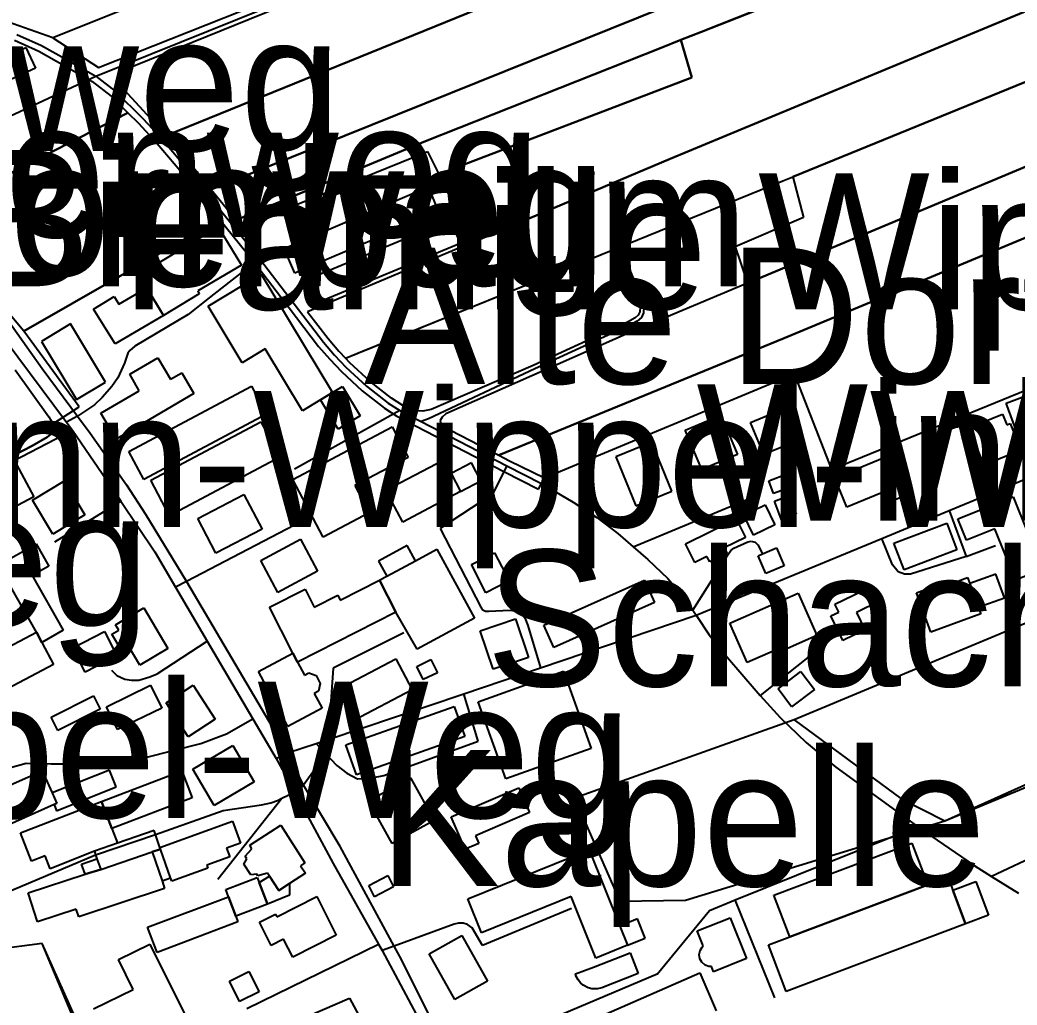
# Model space of a CAD drawing. Extents: x -3657 to 4700, y -7332 to 8131.
# Drawn here: x -1824.3 to -1506.3, y -3271.6 to -2957.5 of the extents above; entities that cross this region are included whole.
import ezdxf

# ---------------------------------------------------------------- set-up
doc = ezdxf.new("R2010")
doc.units = 0
for name, color, linetype in [('OSM_BUILDING_CHAPEL', 9, 'CONTINUOUS'), ('OSM_BUILDING_GARAGE', 9, 'CONTINUOUS'), ('OSM_BUILDING_GREENHOUSE', 9, 'CONTINUOUS'), ('OSM_BUILDING_HOUSE', 9, 'CONTINUOUS'), ('OSM_BUILDING_ROOF', 9, 'CONTINUOUS'), ('OSM_BUILDING_YES', 9, 'CONTINUOUS'), ('OSM_HIGHWAY_FOOTWAY', 8, 'CONTINUOUS'), ('OSM_HIGHWAY_RESIDENTIAL', 8, 'CONTINUOUS'), ('OSM_HIGHWAY_SECONDARY', 8, 'CONTINUOUS'), ('OSM_HIGHWAY_SERVICE', 8, 'CONTINUOUS'), ('OSM_HIGHWAY_TRACK', 8, 'CONTINUOUS'), ('OSM_HIGHWAY_UNCLASSIFIED', 8, 'CONTINUOUS'), ('OSM_LABELS', 8, 'CONTINUOUS'), ('OSM_LANDUSE_FARMLAND', 3, 'CONTINUOUS'), ('OSM_LANDUSE_GREENFIELD', 3, 'CONTINUOUS'), ('OSM_LANDUSE_MEADOW', 3, 'CONTINUOUS'), ('OSM_LANDUSE_RESIDENTIAL', 3, 'CONTINUOUS')]:
    doc.layers.add(name, color=color, linetype=linetype)

msp = doc.modelspace()

# ---------------------------------------------------------------- linework, layer by layer
at = {"layer": 'OSM_BUILDING_CHAPEL'}
for p, q in [((-1713.092202, -3233.521335), (-1707.009464, -3230.374519)), ((-1707.009464, -3230.374519), (-1705.166439, -3233.954995)), ((-1711.249177, -3237.101812), (-1713.092202, -3233.521335)), ((-1705.166439, -3233.954995), (-1711.249177, -3237.101812))]:
    msp.add_line(p, q, dxfattribs=at)
at = {"layer": 'OSM_BUILDING_GARAGE'}
for p, q in [((-1509.836221, -3079.760991), (-1503.852081, -3077.537092)), ((-1506.82519, -3087.855981), (-1509.836221, -3079.760991)), ((-1500.84105, -3085.632083), (-1506.82519, -3087.855981)), ((-1585.506392, -3104.512981), (-1579.393317, -3102.189007)), ((-1579.393317, -3102.189007), (-1577.846086, -3106.247622)), ((-1583.966747, -3108.571596), (-1585.506392, -3104.512981)), ((-1577.846086, -3106.247622), (-1583.966747, -3108.571596)), ((-1583.731628, -3110.984526), (-1578.976171, -3109.172049)), ((-1578.976171, -3109.172049), (-1576.723586, -3115.098738)), ((-1593.485246, -3115.410084), (-1586.689568, -3112.129834)), ((-1586.689568, -3112.129834), (-1583.617862, -3118.501303)), ((-1581.479043, -3116.911216), (-1583.731628, -3110.984526)), ((-1590.405954, -3121.781553), (-1593.485246, -3115.410084)), ((-1576.723586, -3115.098738), (-1581.479043, -3116.911216)), ((-1583.617862, -3118.501303), (-1590.405954, -3121.781553)), ((-1513.074786, -3134.235385), (-1521.432863, -3137.20429)), ((-1510.382303, -3141.829999), (-1513.074786, -3134.235385)), ((-1521.432863, -3137.20429), (-1518.679703, -3144.776664)), ((-1518.679703, -3144.776664), (-1510.382303, -3141.829999)), ((-1582.525699, -3170.774038), (-1575.252201, -3165.314367)), ((-1575.252201, -3165.314367), (-1570.944227, -3171.063145)), ((-1578.217725, -3176.522816), (-1582.525699, -3170.774038)), ((-1570.944227, -3171.063145), (-1578.217725, -3176.522816))]:
    msp.add_line(p, q, dxfattribs=at)
at = {"layer": 'OSM_BUILDING_GREENHOUSE'}
for p, q in [((-1740.047377, -3030.390443), (-1694.176555, -3010.786778)), ((-1694.176555, -3010.786778), (-1690.793885, -3018.714976)), ((-1690.793885, -3018.714976), (-1736.664707, -3038.318642)), ((-1733.069673, -3040.353509), (-1687.085083, -3021.272459)), ((-1687.085083, -3021.272459), (-1683.937532, -3028.855953)), ((-1736.664707, -3038.318642), (-1740.047377, -3030.390443)), ((-1683.937532, -3028.855953), (-1729.922121, -3047.948122)), ((-1729.922121, -3047.948122), (-1733.069673, -3040.353509)), ((-1657.194721, -3150.492084), (-1625.097281, -3136.159057)), ((-1625.097281, -3136.159057), (-1621.919391, -3143.308891)), ((-1621.919391, -3143.308891), (-1654.016832, -3157.630798)), ((-1654.016832, -3157.630798), (-1657.194721, -3150.492084))]:
    msp.add_line(p, q, dxfattribs=at)
at = {"layer": 'OSM_BUILDING_HOUSE'}
for p, q in [((-1612.044423, -3124.550307), (-1595.904689, -3116.58875)), ((-1595.904689, -3116.58875), (-1592.977087, -3122.526559)), ((-1545.604541, -3124.416873), (-1528.759452, -3117.978687)), ((-1528.759452, -3117.978687), (-1525.520887, -3126.473979)), ((-1592.977087, -3122.526559), (-1599.704504, -3125.840168)), ((-1609.116821, -3130.488116), (-1612.044423, -3124.550307)), ((-1599.704504, -3125.840168), (-1598.824707, -3127.619287)), ((-1587.470768, -3127.763841), (-1582.995936, -3125.873527)), ((-1582.995936, -3125.873527), (-1580.591661, -3131.588946)), ((-1542.365976, -3132.901046), (-1545.604541, -3124.416873)), ((-1605.210823, -3128.564444), (-1609.116821, -3130.488116)), ((-1604.33861, -3130.332443), (-1605.210823, -3128.564444)), ((-1598.824707, -3127.619287), (-1604.33861, -3130.332443)), ((-1588.873893, -3128.353174), (-1587.470768, -3127.763841)), ((-1586.469619, -3134.057473), (-1588.873893, -3128.353174)), ((-1525.520887, -3126.473979), (-1542.365976, -3132.901046)), ((-1580.591661, -3131.588946), (-1586.469619, -3134.057473)), ((-1531.414014, -3138.783258), (-1522.115464, -3135.347335)), ((-1522.115464, -3135.347335), (-1521.432863, -3137.20429)), ((-1538.422056, -3140.162075), (-1531.808406, -3137.726906)), ((-1531.808406, -3137.726906), (-1531.414014, -3138.783258)), ((-1521.432863, -3137.20429), (-1518.679703, -3144.776664)), ((-1597.922156, -3149.880511), (-1576.086491, -3140.295509)), ((-1576.086491, -3140.295509), (-1570.147858, -3153.827931)), ((-1533.78795, -3152.738221), (-1538.422056, -3140.162075)), ((-1518.679703, -3144.776664), (-1517.906088, -3146.878248)), ((-1517.906088, -3146.878248), (-1533.78795, -3152.738221)), ((-1592.408252, -3162.445538), (-1597.922156, -3149.880511)), ((-1570.147858, -3153.827931), (-1580.485479, -3158.375804)), ((-1580.917793, -3157.397288), (-1592.408252, -3162.445538)), ((-1580.485479, -3158.375804), (-1580.917793, -3157.397288)), ((-1608.335621, -3248.021154), (-1597.808389, -3243.829105)), ((-1597.808389, -3243.829105), (-1592.643371, -3256.805553)), ((-1606.462259, -3252.746938), (-1608.335621, -3248.021154)), ((-1607.440655, -3254.270309), (-1606.773222, -3253.14724)), ((-1606.773222, -3253.14724), (-1606.462259, -3252.746938)), ((-1607.690942, -3255.56017), (-1607.440655, -3254.270309)), ((-1607.478577, -3256.850031), (-1607.690942, -3255.56017)), ((-1606.841482, -3257.995339), (-1607.478577, -3256.850031)), ((-1605.809995, -3258.884898), (-1606.841482, -3257.995339)), ((-1604.581313, -3259.329678), (-1605.809995, -3258.884898)), ((-1603.815282, -3259.351917), (-1604.581313, -3259.329678)), ((-1603.170603, -3260.997602), (-1603.815282, -3259.351917)), ((-1592.643371, -3256.805553), (-1603.170603, -3260.997602))]:
    msp.add_line(p, q, dxfattribs=at)
at = {"layer": 'OSM_BUILDING_ROOF'}
for p, q in [((-1779.532083, -3221.901465), (-1782.133553, -3222.791025)), ((-1782.133553, -3222.791025), (-1778.986002, -3231.997965)), ((-1776.301103, -3231.075047), (-1779.532083, -3221.901465)), ((-1804.666988, -3226.682847), (-1799.767426, -3224.970445)), ((-1803.567241, -3229.851903), (-1804.666988, -3226.682847)), ((-1799.767426, -3224.970445), (-1798.561497, -3228.461966)), ((-1798.561497, -3228.461966), (-1803.567241, -3229.851903)), ((-1778.986002, -3231.997965), (-1776.301103, -3231.075047))]:
    msp.add_line(p, q, dxfattribs=at)
at = {"layer": 'OSM_BUILDING_YES'}
for p, q in [((-1829.877738, -2969.75585), (-1822.407043, -2966.297688)), ((-1822.407043, -2966.297688), (-1819.342921, -2972.924905)), ((-1819.342921, -2972.924905), (-1829.953582, -2977.839721)), ((-1786.41119, -3038.807899), (-1761.101842, -3023.507477)), ((-1761.101842, -3023.507477), (-1753.699408, -3035.761158)), ((-1753.699408, -3035.761158), (-1767.632063, -3043.878388)), ((-1783.885564, -3042.999948), (-1786.41119, -3038.807899)), ((-1764.340407, -3048.837682), (-1747.381551, -3038.596629)), ((-1747.381551, -3038.596629), (-1724.628167, -3076.347306)), ((-1792.842813, -3048.192751), (-1783.885564, -3042.999948)), ((-1783.673199, -3043.344652), (-1783.885564, -3042.999948)), ((-1783.885564, -3042.999948), (-1778.561272, -3051.773228)), ((-1800.829251, -3049.771719), (-1794.314198, -3045.701985)), ((-1794.314198, -3045.701985), (-1792.842813, -3048.192751)), ((-1778.561272, -3051.773228), (-1783.673199, -3043.344652)), ((-1767.139073, -3044.834664), (-1778.561272, -3051.773228)), ((-1767.632063, -3043.878388), (-1767.139073, -3044.834664)), ((-1753.494627, -3066.84014), (-1764.340407, -3048.837682)), ((-1793.957729, -3060.757778), (-1800.829251, -3049.771719)), ((-1778.561272, -3051.773228), (-1793.957729, -3060.757778)), ((-1808.178594, -3054.475264), (-1817.446805, -3060.04613)), ((-1797.067358, -3072.98922), (-1808.178594, -3054.475264)), ((-1817.446805, -3060.04613), (-1806.33557, -3078.560085)), ((-1789.316038, -3070.531812), (-1780.313283, -3065.261172)), ((-1780.313283, -3065.261172), (-1776.301103, -3072.121899)), ((-1746.152869, -3062.403463), (-1753.494627, -3066.84014)), ((-1734.252849, -3082.151682), (-1746.152869, -3062.403463)), ((-1786.267085, -3075.746854), (-1789.316038, -3070.531812)), ((-1776.301103, -3072.121899), (-1772.713652, -3070.020315)), ((-1772.713652, -3070.020315), (-1768.853161, -3076.625294)), ((-1806.33557, -3078.560085), (-1797.067358, -3072.98922)), ((-1789.611832, -3095.139249), (-1750.491181, -3074.30132)), ((-1750.491181, -3074.30132), (-1745.728139, -3083.241392)), ((-1724.628167, -3076.347306), (-1721.457862, -3074.434754)), ((-1721.457862, -3074.434754), (-1715.815023, -3083.797367)), ((-1798.493237, -3082.907807), (-1786.267085, -3075.746854)), ((-1768.853161, -3076.625294), (-1793.669519, -3091.158471)), ((-1728.518996, -3078.693519), (-1724.628167, -3076.347306)), ((-1724.628167, -3076.347306), (-1728.518996, -3078.693519)), ((-1728.518996, -3078.693519), (-1734.252849, -3082.151682)), ((-1722.876157, -3088.067252), (-1728.518996, -3078.693519)), ((-1793.669519, -3091.158471), (-1798.493237, -3082.907807)), ((-1745.728139, -3083.241392), (-1784.848791, -3104.079321)), ((-1715.815023, -3083.797367), (-1718.985328, -3085.721039)), ((-1612.127852, -3088.289642), (-1600.834589, -3083.519379)), ((-1600.834589, -3083.519379), (-1595.525466, -3096.140003)), ((-1591.285752, -3085.865592), (-1581.350108, -3081.795858)), ((-1581.350108, -3081.795858), (-1577.178654, -3092.003552)), ((-1521.660397, -3087.555755), (-1510.928384, -3083.208033)), ((-1510.928384, -3083.208033), (-1509.540427, -3086.643957)), ((-1782.618959, -3104.32395), (-1747.495318, -3085.654322)), ((-1747.495318, -3085.654322), (-1741.488425, -3096.973965)), ((-1737.286633, -3104.012604), (-1705.591169, -3087.300007)), ((-1718.985328, -3085.721039), (-1722.876157, -3088.067252)), ((-1705.591169, -3087.300007), (-1700.471658, -3097.018443)), ((-1587.114298, -3096.073286), (-1591.285752, -3085.865592)), ((-1516.844264, -3099.464732), (-1521.660397, -3087.555755)), ((-1509.540427, -3086.643957), (-1508.52411, -3086.232535)), ((-1508.52411, -3086.232535), (-1505.095933, -3094.705589)), ((-1606.818729, -3100.899146), (-1612.127852, -3088.289642)), ((-1622.776436, -3092.170345), (-1634.236557, -3096.818292)), ((-1616.44341, -3107.770993), (-1622.776436, -3092.170345)), ((-1577.178654, -3092.003552), (-1587.114298, -3096.073286)), ((-1784.848791, -3104.079321), (-1789.611832, -3095.139249)), ((-1741.488425, -3096.973965), (-1776.612065, -3115.632474)), ((-1700.471658, -3097.018443), (-1717.536696, -3106.014113)), ((-1634.236557, -3096.818292), (-1627.903531, -3112.418941)), ((-1595.525466, -3096.140003), (-1606.818729, -3100.899146)), ((-1564.459512, -3103.501108), (-1545.12672, -3095.572909)), ((-1545.12672, -3095.572909), (-1539.878273, -3108.371445)), ((-1505.095933, -3094.705589), (-1516.844264, -3099.464732)), ((-1825.448412, -3099.28682), (-1819.934509, -3109.561231)), ((-1707.593467, -3107.459647), (-1689.178395, -3097.763449)), ((-1689.178395, -3097.763449), (-1686.842381, -3102.200127)), ((-1680.350082, -3098.775323), (-1686.842381, -3102.200127)), ((-1677.331466, -3104.501862), (-1680.350082, -3098.775323)), ((-1686.842381, -3102.200127), (-1683.83135, -3107.926666)), ((-1686.842381, -3102.200127), (-1683.83135, -3107.926666)), ((-1560.629359, -3112.841481), (-1564.459512, -3103.501108)), ((-1820.306147, -3110.695419), (-1810.082293, -3104.524101)), ((-1810.082293, -3104.524101), (-1803.58241, -3115.310009)), ((-1776.612065, -3115.632474), (-1782.618959, -3104.32395)), ((-1727.601276, -3122.404245), (-1737.286633, -3104.012604)), ((-1717.536696, -3106.014113), (-1712.97085, -3114.698437)), ((-1683.83135, -3107.926666), (-1677.331466, -3104.501862)), ((-1819.934509, -3109.561231), (-1838.842571, -3119.713328)), ((-1767.578972, -3116.466436), (-1752.895455, -3108.805106)), ((-1752.895455, -3108.805106), (-1747.131264, -3119.857881)), ((-1702.238837, -3117.633983), (-1707.593467, -3107.459647)), ((-1683.83135, -3107.926666), (-1702.238837, -3117.633983)), ((-1627.903531, -3112.418941), (-1616.44341, -3107.770993)), ((-1548.008815, -3107.659798), (-1560.629359, -3112.841481)), ((-1546.582937, -3111.12908), (-1548.008815, -3107.659798)), ((-1539.878273, -3108.371445), (-1546.582937, -3111.12908)), ((-1525.20234, -3116.655467), (-1507.553298, -3109.59459)), ((-1507.553298, -3109.59459), (-1498.300256, -3132.723134)), ((-1813.806264, -3121.470208), (-1820.306147, -3110.695419)), ((-1803.58241, -3115.310009), (-1813.806264, -3121.470208)), ((-1712.97085, -3114.698437), (-1727.601276, -3122.404245)), ((-1761.814781, -3127.519212), (-1767.578972, -3116.466436)), ((-1522.487103, -3123.427238), (-1525.20234, -3116.655467)), ((-1747.131264, -3119.857881), (-1761.814781, -3127.519212)), ((-1513.362996, -3119.780045), (-1522.487103, -3123.427238)), ((-1506.817606, -3136.136819), (-1513.362996, -3119.780045)), ((-1831.25811, -3131.388795), (-1819.183647, -3124.561427)), ((-1819.183647, -3124.561427), (-1815.141129, -3131.72238)), ((-1747.533241, -3129.843186), (-1734.889943, -3123.038056)), ((-1734.889943, -3123.038056), (-1729.383625, -3133.279109)), ((-1700.835712, -3125.095162), (-1709.990157, -3130.087814)), ((-1698.188735, -3129.954381), (-1700.835712, -3125.095162)), ((-1698.188735, -3129.954381), (-1691.370304, -3126.24047)), ((-1691.370304, -3126.24047), (-1679.402024, -3148.245946)), ((-1680.342497, -3131.210883), (-1672.940063, -3127.396897)), ((-1672.940063, -3127.396897), (-1668.313542, -3136.381447)), ((-1819.092634, -3152.715982), (-1831.25811, -3131.388795)), ((-1815.141129, -3131.72238), (-1820.381992, -3134.691284)), ((-1742.034506, -3140.084238), (-1747.533241, -3129.843186)), ((-1709.990157, -3130.087814), (-1707.34318, -3134.935913)), ((-1707.34318, -3134.935913), (-1698.188735, -3129.954381)), ((-1707.34318, -3134.935913), (-1698.188735, -3129.954381)), ((-1675.715976, -3140.195433), (-1680.342497, -3131.210883)), ((-1820.381992, -3134.691284), (-1810.537361, -3152.126649)), ((-1729.383625, -3133.279109), (-1742.034506, -3140.084238)), ((-1709.618518, -3136.159057), (-1707.912014, -3135.247259)), ((-1707.912014, -3135.247259), (-1707.34318, -3134.935913)), ((-1498.300256, -3132.723134), (-1506.817606, -3136.136819)), ((-1722.163217, -3142.530527), (-1709.618518, -3136.159057)), ((-1709.618518, -3136.159057), (-1704.438331, -3146.366752)), ((-1704.438331, -3146.366752), (-1709.618518, -3136.159057)), ((-1668.313542, -3136.381447), (-1675.715976, -3140.195433)), ((-1564.414005, -3143.864866), (-1552.498817, -3138.038252)), ((-1552.498817, -3138.038252), (-1550.147634, -3142.852992)), ((-1744.719405, -3144.743306), (-1733.403389, -3138.994528)), ((-1733.403389, -3138.994528), (-1730.453034, -3144.810023)), ((-1730.453034, -3144.810023), (-1722.944417, -3140.996037)), ((-1722.944417, -3140.996037), (-1722.163217, -3142.530527)), ((-1793.881884, -3150.369769), (-1784.765361, -3144.976815)), ((-1784.765361, -3144.976815), (-1777.11264, -3157.942144)), ((-1737.347309, -3159.454395), (-1744.719405, -3144.743306)), ((-1563.208076, -3146.333393), (-1564.414005, -3143.864866)), ((-1550.147634, -3142.852992), (-1557.565237, -3146.489066)), ((-1704.438331, -3146.366752), (-1735.815248, -3162.289865)), ((-1697.695745, -3158.209011), (-1704.438331, -3146.366752)), ((-1679.402024, -3148.245946), (-1697.695745, -3158.209011)), ((-1565.68061, -3147.545418), (-1563.208076, -3146.333393)), ((-1561.865626, -3155.362421), (-1565.68061, -3147.545418)), ((-1557.565237, -3146.489066), (-1554.895506, -3151.948737)), ((-1792.827644, -3152.137768), (-1793.881884, -3150.369769)), ((-1677.505909, -3152.271202), (-1666.296075, -3148.479455)), ((-1666.296075, -3148.479455), (-1662.147375, -3160.766495)), ((-1844.697775, -3166.192807), (-1819.092634, -3152.715982)), ((-1817.370961, -3155.985113), (-1819.092634, -3152.715982)), ((-1819.092634, -3152.715982), (-1817.370961, -3155.985113)), ((-1810.537361, -3152.126649), (-1817.370961, -3155.985113)), ((-1807.473239, -3157.708634), (-1797.385905, -3152.560309)), ((-1797.385905, -3152.560309), (-1793.426816, -3160.332835)), ((-1795.004384, -3153.42763), (-1792.827644, -3152.137768)), ((-1792.069198, -3158.398043), (-1795.004384, -3153.42763)), ((-1673.357208, -3164.558242), (-1677.505909, -3152.271202)), ((-1554.895506, -3151.948737), (-1561.865626, -3155.362421)), ((-1817.370961, -3155.985113), (-1813.662159, -3163.045991)), ((-1803.521734, -3165.48116), (-1807.473239, -3157.708634)), ((-1789.763521, -3157.041465), (-1792.069198, -3158.398043)), ((-1786.092642, -3163.257261), (-1789.763521, -3157.041465)), ((-1793.426816, -3160.332835), (-1803.521734, -3165.48116)), ((-1777.11264, -3157.942144), (-1786.092642, -3163.257261)), ((-1748.268933, -3165.325487), (-1737.347309, -3159.454395)), ((-1737.347309, -3159.454395), (-1735.815248, -3162.289865)), ((-1735.815248, -3162.289865), (-1737.347309, -3159.454395)), ((-1662.147375, -3160.766495), (-1673.357208, -3164.558242)), ((-1813.662159, -3163.045991), (-1839.267301, -3176.522816)), ((-1735.815248, -3162.289865), (-1733.60817, -3166.404078)), ((-1723.03543, -3171.074264), (-1704.407993, -3161.289111)), ((-1704.407993, -3161.289111), (-1699.235391, -3171.140981)), ((-1697.786758, -3163.657563), (-1693.274004, -3161.444784)), ((-1695.723785, -3167.88297), (-1697.786758, -3163.657563)), ((-1693.274004, -3161.444784), (-1691.21103, -3165.681311)), ((-1738.87937, -3182.805329), (-1748.268933, -3165.325487)), ((-1733.60817, -3166.404078), (-1732.235382, -3165.670191)), ((-1732.235382, -3165.670191), (-1729.876615, -3166.593109)), ((-1729.876615, -3166.593109), (-1728.549334, -3169.061636)), ((-1691.21103, -3165.681311), (-1695.723785, -3167.88297)), ((-1678.150588, -3174.932728), (-1650.95271, -3165.203172)), ((-1650.95271, -3165.203172), (-1642.169903, -3189.788371)), ((-1796.726057, -3176.500577), (-1782.67205, -3169.662089)), ((-1782.67205, -3169.662089), (-1779.122522, -3176.978715)), ((-1777.67389, -3175.288552), (-1769.042773, -3169.662089)), ((-1769.042773, -3169.662089), (-1762.027146, -3180.447997)), ((-1728.549334, -3169.061636), (-1729.080246, -3171.541283)), ((-1814.375099, -3179.847544), (-1800.84442, -3173.042415)), ((-1800.84442, -3173.042415), (-1798.698017, -3177.3123)), ((-1729.080246, -3171.541283), (-1730.453034, -3172.27517)), ((-1730.453034, -3172.27517), (-1727.957746, -3176.923118)), ((-1717.862828, -3180.926135), (-1723.03543, -3171.074264)), ((-1699.235391, -3171.140981), (-1717.862828, -3180.926135)), ((-1793.184114, -3183.806084), (-1796.726057, -3176.500577)), ((-1770.658263, -3186.07446), (-1777.67389, -3175.288552)), ((-1720.342947, -3188.676421), (-1685.795725, -3176.411621)), ((-1685.795725, -3176.411621), (-1682.397886, -3186.007743)), ((-1669.367782, -3199.517927), (-1678.150588, -3174.932728)), ((-1812.228696, -3184.117429), (-1814.375099, -3179.847544)), ((-1798.698017, -3177.3123), (-1812.228696, -3184.117429)), ((-1779.122522, -3176.978715), (-1793.184114, -3183.806084)), ((-1727.957746, -3176.923118), (-1738.87937, -3182.805329)), ((-1762.027146, -3180.447997), (-1770.658263, -3186.07446)), ((-1682.397886, -3186.007743), (-1716.945108, -3198.272544)), ((-1769.202047, -3196.38223), (-1756.467736, -3188.865453)), ((-1756.467736, -3188.865453), (-1749.641721, -3200.440845)), ((-1716.945108, -3198.272544), (-1720.342947, -3188.676421)), ((-1642.169903, -3189.788371), (-1669.367782, -3199.517927)), ((-1833.624462, -3204.188114), (-1817.188934, -3196.927085)), ((-1817.188934, -3196.927085), (-1814.056551, -3204.021321)), ((-1795.793168, -3196.738054), (-1814.056551, -3204.021321)), ((-1798.318794, -3206.756716), (-1772.683314, -3196.960443)), ((-1793.65435, -3202.097649), (-1795.793168, -3196.738054)), ((-1772.683314, -3196.960443), (-1769.391658, -3205.57805)), ((-1762.376031, -3207.957622), (-1769.202047, -3196.38223)), ((-1812.645841, -3209.681143), (-1793.65435, -3202.097649)), ((-1749.641721, -3200.440845), (-1762.376031, -3207.957622)), ((-1713.122539, -3206.545446), (-1699.735965, -3199.195461)), ((-1699.735965, -3199.195461), (-1692.272855, -3212.81684)), ((-1814.056551, -3204.021321), (-1812.577581, -3207.368289)), ((-1814.056551, -3204.021321), (-1812.577581, -3207.368289)), ((-1686.781705, -3211.571457), (-1665.203912, -3202.331158)), ((-1665.203912, -3202.331158), (-1661.806074, -3210.270476)), ((-1813.381534, -3207.724112), (-1858.698691, -3227.761438)), ((-1824.1363, -3216.719782), (-1798.318794, -3206.756716)), ((-1812.577581, -3207.368289), (-1813.381534, -3207.724112)), ((-1812.577581, -3207.368289), (-1813.381534, -3207.724112)), ((-1813.381534, -3207.724112), (-1812.645841, -3209.681143)), ((-1798.318794, -3206.756716), (-1795.027138, -3215.385443)), ((-1795.027138, -3215.385443), (-1798.318794, -3206.756716)), ((-1769.391658, -3205.57805), (-1795.027138, -3215.385443)), ((-1705.659429, -3220.166825), (-1713.122539, -3206.545446)), ((-1682.337211, -3221.968182), (-1686.781705, -3211.571457)), ((-1661.806074, -3210.270476), (-1679.083477, -3217.676058)), ((-1779.698941, -3221.412208), (-1756.513243, -3213.03923)), ((-1756.513243, -3213.03923), (-1753.980033, -3220.05563)), ((-1751.044846, -3220.70056), (-1741.109202, -3214.317971)), ((-1741.109202, -3214.317971), (-1733.418558, -3226.293665)), ((-1692.272855, -3212.81684), (-1705.659429, -3220.166825)), ((-1820.639864, -3225.715451), (-1824.1363, -3216.719782)), ((-1795.027138, -3215.385443), (-1793.259958, -3220.033391)), ((-1781.564719, -3215.997015), (-1793.259958, -3220.033391)), ((-1781.117236, -3217.286876), (-1781.564719, -3215.997015)), ((-1779.698941, -3221.412208), (-1781.117236, -3217.286876)), ((-1679.083477, -3217.676058), (-1678.029237, -3220.122347)), ((-1793.259958, -3220.033391), (-1800.594132, -3222.568635)), ((-1793.259958, -3220.033391), (-1800.594132, -3222.568635)), ((-1753.980033, -3220.05563), (-1758.401774, -3221.656837)), ((-1750.35466, -3221.779151), (-1751.044846, -3220.70056)), ((-1678.029237, -3220.122347), (-1682.337211, -3221.968182)), ((-1583.845395, -3236.579196), (-1539.832766, -3219.977793)), ((-1539.832766, -3219.977793), (-1534.811853, -3233.298945)), ((-1816.316721, -3224.036408), (-1820.639864, -3225.715451)), ((-1814.686062, -3228.228457), (-1816.316721, -3224.036408)), ((-1800.594132, -3222.568635), (-1814.686062, -3228.228457)), ((-1800.594132, -3222.568635), (-1800.184571, -3223.747301)), ((-1800.184571, -3223.747301), (-1799.767426, -3224.970445)), ((-1798.561497, -3228.461966), (-1782.133553, -3222.791025)), ((-1798.561497, -3228.461966), (-1782.133553, -3222.791025)), ((-1782.133553, -3222.791025), (-1779.532083, -3221.901465)), ((-1782.133553, -3222.791025), (-1778.986002, -3231.997965)), ((-1779.532083, -3221.901465), (-1779.698941, -3221.412208)), ((-1779.532083, -3221.901465), (-1779.698941, -3221.412208)), ((-1776.301103, -3231.075047), (-1779.532083, -3221.901465)), ((-1757.415794, -3224.381112), (-1764.749968, -3227.038671)), ((-1758.401774, -3221.656837), (-1757.415794, -3224.381112)), ((-1752.501063, -3224.192081), (-1750.35466, -3221.779151)), ((-1751.985319, -3224.981565), (-1752.501063, -3224.192081)), ((-1681.533258, -3237.746742), (-1642.791829, -3222.112736)), ((-1642.791829, -3222.112736), (-1632.985121, -3246.442186)), ((-1799.767426, -3224.970445), (-1798.561497, -3228.461966)), ((-1764.749968, -3227.038671), (-1764.385914, -3228.028306)), ((-1752.903039, -3226.727325), (-1751.985319, -3224.981565)), ((-1750.741468, -3230.085412), (-1752.903039, -3226.727325)), ((-1733.418558, -3226.293665), (-1734.821683, -3227.194344)), ((-1734.821683, -3227.194344), (-1733.259284, -3229.618393)), ((-1821.747195, -3235.867548), (-1803.567241, -3229.851903)), ((-1803.567241, -3229.851903), (-1798.561497, -3228.461966)), ((-1764.385914, -3228.028306), (-1775.83845, -3232.175877)), ((-1748.80743, -3229.929739), (-1750.741468, -3230.085412)), ((-1748.481298, -3230.452355), (-1748.80743, -3229.929739)), ((-1745.326162, -3229.607274), (-1748.481298, -3230.452355)), ((-1748.018646, -3232.5317), (-1744.711821, -3230.56355)), ((-1744.711821, -3230.56355), (-1745.326162, -3229.607274)), ((-1741.799388, -3235.100303), (-1744.711821, -3230.56355)), ((-1744.711821, -3230.56355), (-1741.799388, -3235.100303)), ((-1733.259284, -3229.618393), (-1738.348458, -3232.887524)), ((-1534.811853, -3233.298945), (-1528.372645, -3230.863777)), ((-1528.372645, -3230.863777), (-1526.810246, -3235.011347)), ((-1778.986002, -3231.997965), (-1778.23514, -3234.477612)), ((-1775.83845, -3232.175877), (-1776.301103, -3231.075047)), ((-1758.712737, -3234.822316), (-1748.632987, -3230.941613)), ((-1748.632987, -3230.941613), (-1748.018646, -3232.5317)), ((-1745.3565, -3239.459144), (-1748.018646, -3232.5317)), ((-1748.018646, -3232.5317), (-1745.3565, -3239.459144)), ((-1738.348458, -3232.887524), (-1741.799388, -3235.100303)), ((-1741.799388, -3235.100303), (-1738.348458, -3232.887524)), ((-1738.348458, -3232.887524), (-1738.348458, -3236.601435)), ((-1578.824482, -3249.900348), (-1534.811853, -3233.298945)), ((-1534.811853, -3233.298945), (-1578.824482, -3249.900348)), ((-1526.810246, -3235.011347), (-1519.483656, -3232.253713)), ((-1519.483656, -3232.253713), (-1515.456307, -3242.928426)), ((-1818.705826, -3245.096727), (-1821.747195, -3235.867548)), ((-1778.23514, -3234.477612), (-1805.539201, -3243.473281)), ((-1783.627692, -3246.831368), (-1757.832939, -3237.090692)), ((-1757.832939, -3237.090692), (-1758.712737, -3234.822316)), ((-1757.832939, -3237.090692), (-1755.436249, -3243.339847)), ((-1755.436249, -3243.339847), (-1757.832939, -3237.090692)), ((-1738.348458, -3236.601435), (-1745.3565, -3239.459144)), ((-1742.406145, -3243.517759), (-1729.618743, -3237.057334)), ((-1729.618743, -3237.057334), (-1723.437407, -3249.311015)), ((-1648.55602, -3237.046214), (-1677.164608, -3248.588248)), ((-1640.645427, -3256.683238), (-1648.55602, -3237.046214)), ((-1578.824482, -3249.900348), (-1583.845395, -3236.579196)), ((-1526.810246, -3235.011347), (-1522.782897, -3245.69718)), ((-1522.782897, -3245.69718), (-1526.810246, -3235.011347)), ((-1745.3565, -3239.459144), (-1755.436249, -3243.339847)), ((-1677.164608, -3248.588248), (-1681.533258, -3237.746742)), ((-1806.350738, -3241.026993), (-1818.705826, -3245.096727)), ((-1805.539201, -3243.473281), (-1806.350738, -3241.026993)), ((-1755.436249, -3243.339847), (-1754.806739, -3245.118966)), ((-1747.973139, -3245.241281), (-1742.838459, -3242.650439)), ((-1742.838459, -3242.650439), (-1742.406145, -3243.517759)), ((-1515.456307, -3242.928426), (-1522.782897, -3245.69718)), ((-1780.601492, -3254.859642), (-1783.627692, -3246.831368)), ((-1754.806739, -3245.118966), (-1780.601492, -3254.859642)), ((-1744.256753, -3252.613504), (-1747.973139, -3245.241281)), ((-1627.418126, -3244.196048), (-1632.985121, -3246.442186)), ((-1632.985121, -3246.442186), (-1630.512586, -3252.591265)), ((-1632.985121, -3246.442186), (-1630.512586, -3252.591265)), ((-1624.945592, -3250.345128), (-1627.418126, -3244.196048)), ((-1522.782897, -3245.69718), (-1579.97732, -3267.280115)), ((-1723.437407, -3249.311015), (-1737.33214, -3256.327415)), ((-1693.797332, -3255.271063), (-1683.353529, -3249.41109)), ((-1683.353529, -3249.41109), (-1675.177479, -3263.999865)), ((-1585.567068, -3252.446712), (-1578.824482, -3249.900348)), ((-1792.895904, -3257.116899), (-1782.861662, -3252.168724)), ((-1782.861662, -3252.168724), (-1770.066675, -3278.099381)), ((-1740.229404, -3250.578637), (-1744.256753, -3252.613504)), ((-1737.33214, -3256.327415), (-1740.229404, -3250.578637)), ((-1630.512586, -3252.591265), (-1640.645427, -3256.683238)), ((-1630.512586, -3252.591265), (-1624.945592, -3250.345128)), ((-1579.97732, -3267.280115), (-1585.567068, -3252.446712)), ((-1685.621282, -3269.859837), (-1693.797332, -3255.271063)), ((-1641.388704, -3259.50759), (-1629.716218, -3255.015315)), ((-1629.716218, -3255.015315), (-1627.122332, -3261.542457)), ((-1788.201122, -3266.635184), (-1792.895904, -3257.116899)), ((-1647.152894, -3261.720369), (-1641.388704, -3259.50759)), ((-1757.499223, -3263.977626), (-1751.325471, -3260.908646)), ((-1751.325471, -3260.908646), (-1748.086906, -3267.458027)), ((-1674.585891, -3290.586572), (-1607.493746, -3261.397903)), ((-1647.00879, -3262.298582), (-1647.152894, -3261.720369)), ((-1646.333773, -3263.577324), (-1647.00879, -3262.298582)), ((-1627.122332, -3261.542457), (-1638.741727, -3266.168166)), ((-1607.493746, -3261.397903), (-1602.237714, -3273.495911)), ((-1754.260658, -3270.515887), (-1757.499223, -3263.977626)), ((-1675.177479, -3263.999865), (-1685.621282, -3269.859837)), ((-1645.552573, -3264.5336), (-1646.333773, -3263.577324)), ((-1644.657607, -3265.300845), (-1645.552573, -3264.5336)), ((-1643.13313, -3266.112568), (-1644.657607, -3265.300845)), ((-1800.84442, -3272.87322), (-1788.201122, -3266.635184)), ((-1748.086906, -3267.458027), (-1754.260658, -3270.515887)), ((-1641.957538, -3266.435034), (-1643.13313, -3266.112568)), ((-1640.167605, -3266.501751), (-1641.957538, -3266.435034)), ((-1638.741727, -3266.168166), (-1640.167605, -3266.501751))]:
    msp.add_line(p, q, dxfattribs=at)
at = {"layer": 'OSM_HIGHWAY_FOOTWAY'}
for p, q in [((-1832.782586, -3046.769456), (-1817.226856, -3068.641498)), ((-1817.226856, -3068.641498), (-1805.956346, -3083.908561)), ((-1805.956346, -3083.908561), (-1801.96692, -3089.301515)), ((-1801.96692, -3089.301515), (-1790.355109, -3105.813962)), ((-1790.355109, -3105.813962), (-1784.242034, -3115.087619)), ((-1784.242034, -3115.087619), (-1771.189176, -3136.54824)), ((-1771.189176, -3136.54824), (-1738.955215, -3191.222785)), ((-1733.926717, -3201.541674), (-1738.955215, -3191.222785)), ((-1722.254231, -3221.056384), (-1733.926717, -3201.541674)), ((-1704.931321, -3252.847014), (-1722.254231, -3221.056384)), ((-1702.625645, -3257.08354), (-1704.931321, -3252.847014)), ((-1693.873176, -3274.685697), (-1702.625645, -3257.08354))]:
    msp.add_line(p, q, dxfattribs=at)
at = {"layer": 'OSM_HIGHWAY_RESIDENTIAL'}
for p, q in [((-1825.289139, -2962.150117), (-1817.439221, -2965.652757)), ((-1817.439221, -2965.652757), (-1809.217665, -2970.300705)), ((-1809.217665, -2970.300705), (-1800.139065, -2975.471269)), ((-1800.139065, -2975.471269), (-1793.934975, -2980.26377)), ((-1793.934975, -2980.26377), (-1785.167338, -2988.970333)), ((-1785.167338, -2988.970333), (-1778.993586, -2995.575312)), ((-1778.993586, -2995.575312), (-1769.960493, -3006.294503)), ((-1769.960493, -3006.294503), (-1759.069206, -3019.793567)), ((-1759.069206, -3019.793567), (-1748.352362, -3033.059122)), ((-1748.352362, -3033.059122), (-1747.935217, -3033.603977)), ((-1747.935217, -3033.603977), (-1736.83915, -3048.059317)), ((-1736.83915, -3048.059317), (-1727.479925, -3060.324118)), ((-1727.479925, -3060.324118), (-1723.991073, -3064.382732)), ((-1723.991073, -3064.382732), (-1720.380869, -3068.230077)), ((-1720.380869, -3068.230077), (-1713.827894, -3074.279081)), ((-1713.827894, -3074.279081), (-1706.91845, -3079.683154)), ((-1706.91845, -3079.683154), (-1703.133804, -3082.073845)), ((-1703.133804, -3082.073845), (-1696.391218, -3085.565366)), ((-1696.391218, -3085.565366), (-1669.034065, -3099.742719)), ((-1669.034065, -3099.742719), (-1657.953167, -3105.391421)), ((-1527.985837, -3113.986789), (-1497.663161, -3101.455121)), ((-1657.953167, -3105.391421), (-1647.873418, -3111.295872)), ((-1647.873418, -3111.295872), (-1640.342048, -3116.188449)), ((-1640.342048, -3116.188449), (-1633.69806, -3121.247818)), ((-1539.453543, -3118.723693), (-1527.985837, -3113.986789)), ((-1549.42711, -3122.849025), (-1539.453543, -3118.723693)), ((-1633.69806, -3121.247818), (-1628.745407, -3125.562181)), ((-1628.745407, -3125.562181), (-1624.12647, -3129.542959)), ((-1608.616246, -3147.311909), (-1549.42711, -3122.849025)), ((-1624.12647, -3129.542959), (-1617.702431, -3135.603083)), ((-1617.702431, -3135.603083), (-1613.015234, -3141.040515)), ((-1613.015234, -3141.040515), (-1609.723578, -3145.732941)), ((-1658.302053, -3164.091223), (-1608.616246, -3147.311909)), ((-1609.723578, -3145.732941), (-1608.616246, -3147.311909)), ((-1608.616246, -3147.311909), (-1604.528222, -3153.62778)), ((-1604.528222, -3153.62778), (-1598.665433, -3160.766495)), ((-1598.665433, -3160.766495), (-1589.571664, -3171.463447)), ((-1682.754356, -3172.353006), (-1658.302053, -3164.091223)), ((-1726.000955, -3186.9529), (-1682.754356, -3172.353006)), ((-1589.571664, -3171.463447), (-1588.251967, -3172.9201)), ((-1588.251967, -3172.9201), (-1581.873435, -3179.925381)), ((-1581.873435, -3179.925381), (-1573.553281, -3187.942535)), ((-1738.955215, -3191.222785), (-1729.846277, -3188.253881)), ((-1729.846277, -3188.253881), (-1726.000955, -3186.9529)), ((-1573.553281, -3187.942535), (-1564.095458, -3195.748419)), ((-1742.588172, -3193.001904), (-1738.955215, -3191.222785)), ((-1564.095458, -3195.748419), (-1538.027664, -3214.673795)), ((-1538.027664, -3214.673795), (-1535.82817, -3216.275002)), ((-1535.82817, -3216.275002), (-1520.037322, -3227.149866)), ((-1520.037322, -3227.149866), (-1514.515834, -3230.608028)), ((-1514.515834, -3230.608028), (-1505.90747, -3235.989863))]:
    msp.add_line(p, q, dxfattribs=at)
at = {"layer": 'OSM_HIGHWAY_SECONDARY'}
for p, q in [((-1829.081369, -3059.567992), (-1809.460368, -3085.743278)), ((-1809.460368, -3085.743278), (-1807.556668, -3088.289642)), ((-1807.556668, -3088.289642), (-1793.957729, -3108.215772)), ((-1793.957729, -3108.215772), (-1792.152627, -3110.928929)), ((-1792.152627, -3110.928929), (-1781.359938, -3127.141149)), ((-1781.359938, -3127.141149), (-1774.738704, -3138.394076)), ((-1774.738704, -3138.394076), (-1764.598279, -3155.61817)), ((-1764.598279, -3155.61817), (-1750.043697, -3180.336802)), ((-1750.043697, -3180.336802), (-1742.588172, -3193.001904)), ((-1742.588172, -3193.001904), (-1736.748137, -3203.743334)), ((-1736.748137, -3203.743334), (-1735.64839, -3205.778201)), ((-1735.64839, -3205.778201), (-1724.400633, -3226.504935)), ((-1724.400633, -3226.504935), (-1709.967403, -3252.224322)), ((-1709.967403, -3252.224322), (-1708.852488, -3254.292548)), ((-1708.852488, -3254.292548), (-1691.036588, -3287.284082))]:
    msp.add_line(p, q, dxfattribs=at)
at = {"layer": 'OSM_HIGHWAY_SERVICE'}
for p, q in [((-1747.935217, -3033.603977), (-1749.497616, -3034.927196)), ((-1749.497616, -3034.927196), (-1757.552314, -3041.142993)), ((-1757.552314, -3041.142993), (-1763.953599, -3046.135645)), ((-1763.953599, -3046.135645), (-1770.673432, -3051.428523)), ((-1770.673432, -3051.428523), (-1787.655041, -3061.502784)), ((-1787.655041, -3061.502784), (-1789.2857, -3062.926079)), ((-1789.892457, -3063.837877), (-1791.014958, -3066.995813)), ((-1789.2857, -3062.926079), (-1789.892457, -3063.837877)), ((-1791.014958, -3066.995813), (-1793.146191, -3071.67712)), ((-1793.146191, -3071.67712), (-1794.981631, -3074.423634)), ((-1794.981631, -3074.423634), (-1798.136767, -3077.881796)), ((-1798.136767, -3077.881796), (-1800.571379, -3080.228009)), ((-1800.571379, -3080.228009), (-1805.956346, -3083.908561)), ((-1805.956346, -3083.908561), (-1809.460368, -3085.743278)), ((-1703.133804, -3082.073845), (-1736.732968, -3100.721234)), ((-1867.253963, -3119.368624), (-1807.556668, -3088.289642)), ((-1669.034065, -3099.742719), (-1673.577158, -3108.738389)), ((-1673.577158, -3108.738389), (-1690.316064, -3119.646611)), ((-1628.745407, -3125.562181), (-1588.403657, -3108.738389)), ((-1813.161585, -3123.894257), (-1792.152627, -3110.928929)), ((-1542.904473, -3110.350715), (-1539.453543, -3118.723693)), ((-1527.985837, -3113.986789), (-1522.562948, -3128.575563)), ((-1736.778474, -3118.601379), (-1771.189176, -3136.54824)), ((-1690.316064, -3119.646611), (-1677.376973, -3144.765545)), ((-1597.626362, -3126.740847), (-1596.610044, -3125.929124)), ((-1596.610044, -3125.929124), (-1592.23381, -3123.894257)), ((-1592.23381, -3123.894257), (-1591.118894, -3123.682987)), ((-1591.118894, -3123.682987), (-1589.799198, -3124.094408)), ((-1589.799198, -3124.094408), (-1588.980076, -3124.906131)), ((-1588.980076, -3124.906131), (-1587.470768, -3127.763841)), ((-1546.059609, -3131.322078), (-1549.42711, -3122.849025)), ((-1522.562948, -3128.575563), (-1513.203722, -3125.106282)), ((-1609.723578, -3145.732941), (-1598.544082, -3128.064067)), ((-1598.544082, -3128.064067), (-1597.626362, -3126.740847)), ((-1522.562948, -3128.575563), (-1540.257496, -3134.268744)), ((-1544.224169, -3133.557096), (-1546.059609, -3131.322078)), ((-1542.191534, -3134.268744), (-1544.224169, -3133.557096)), ((-1540.257496, -3134.268744), (-1542.191534, -3134.268744)), ((-1771.189176, -3136.54824), (-1774.738704, -3138.394076)), ((-1677.376973, -3144.765545), (-1676.891567, -3145.555029)), ((-1676.891567, -3145.555029), (-1675.87525, -3146.066525)), ((-1675.87525, -3146.066525), (-1674.752749, -3146.066525)), ((-1674.752749, -3146.066525), (-1670.376515, -3145.866375)), ((-1670.376515, -3145.866375), (-1667.737123, -3145.766299)), ((-1667.737123, -3145.766299), (-1666.106463, -3146.066525)), ((-1666.106463, -3146.066525), (-1664.278608, -3146.978324)), ((-1664.278608, -3146.978324), (-1663.26229, -3148.201468)), ((-1663.26229, -3148.201468), (-1662.344571, -3150.647756)), ((-1662.344571, -3150.647756), (-1658.302053, -3164.091223)), ((-1701.889952, -3152.993969), (-1724.468894, -3164.180179)), ((-1565.081438, -3154.417264), (-1588.251967, -3172.9201)), ((-1780.518063, -3166.059373), (-1764.598279, -3155.61817)), ((-1795.171242, -3164.836229), (-1793.441985, -3166.57087)), ((-1793.441985, -3166.57087), (-1790.893606, -3167.682819)), ((-1786.418774, -3168.09424), (-1782.861662, -3166.971172)), ((-1782.861662, -3166.971172), (-1780.518063, -3166.059373)), ((-1724.468894, -3164.180179), (-1726.000955, -3186.9529)), ((-1790.893606, -3167.682819), (-1788.762373, -3168.09424)), ((-1788.762373, -3168.09424), (-1786.418774, -3168.09424)), ((-1678.18851, -3187.497755), (-1682.754356, -3172.353006)), ((-1397.866818, -3176.233709), (-1514.515834, -3230.608028)), ((-1758.462449, -3185.151542), (-1750.043697, -3180.336802)), ((-1766.600576, -3188.198283), (-1758.462449, -3185.151542)), ((-1784.302709, -3192.679439), (-1766.600576, -3188.198283)), ((-1729.846277, -3188.253881), (-1727.153793, -3191.100471)), ((-1726.000955, -3186.9529), (-1727.153793, -3191.100471)), ((-1708.306406, -3198.450455), (-1678.18851, -3187.497755)), ((-1792.236056, -3194.514155), (-1784.302709, -3192.679439)), ((-1727.153793, -3191.100471), (-1729.861446, -3195.93745)), ((-1727.153793, -3191.100471), (-1723.247795, -3195.225803)), ((-1830.47691, -3196.749173), (-1822.338783, -3194.514155)), ((-1822.338783, -3194.514155), (-1814.405436, -3194.714306)), ((-1814.405436, -3194.714306), (-1802.611599, -3194.714306)), ((-1802.611599, -3194.714306), (-1792.236056, -3194.514155)), ((-1729.861446, -3195.93745), (-1733.926717, -3201.541674)), ((-1723.247795, -3195.225803), (-1720.039568, -3197.727688)), ((-1720.039568, -3197.727688), (-1716.656898, -3199.484568)), ((-1712.075884, -3199.195461), (-1708.306406, -3198.450455)), ((-1733.926717, -3201.541674), (-1736.748137, -3203.743334)), ((-1716.656898, -3199.484568), (-1712.075884, -3199.195461)), ((-1740.843746, -3205.711484), (-1736.748137, -3203.743334)), ((-1761.185271, -3231.464229), (-1740.843746, -3205.711484)), ((-1759.531858, -3209.647785), (-1747.320876, -3207.813068)), ((-1747.320876, -3207.813068), (-1744.271922, -3207.201496)), ((-1744.271922, -3207.201496), (-1742.239287, -3206.389773)), ((-1742.239287, -3206.389773), (-1740.843746, -3205.711484)), ((-1781.117236, -3217.286876), (-1759.531858, -3209.647785)), ((-1596.223236, -3238.124805), (-1538.027664, -3214.673795)), ((-1800.184571, -3223.747301), (-1781.117236, -3217.286876)), ((-1871.615029, -3253.814409), (-1800.184571, -3223.747301)), ((-1604.444792, -3241.438414), (-1596.223236, -3238.124805)), ((-1583.595108, -3269.314982), (-1596.223236, -3238.124805)), ((-1648.381577, -3240.826842), (-1676.86123, -3252.624624)), ((-1621.054763, -3261.831564), (-1604.444792, -3241.438414)), ((-1685.818478, -3245.808375), (-1704.931321, -3252.847014)), ((-1684.491198, -3245.508148), (-1685.818478, -3245.808375)), ((-1682.966721, -3245.508148), (-1684.491198, -3245.508148)), ((-1681.540842, -3245.90845), (-1682.966721, -3245.508148)), ((-1680.122548, -3247.031519), (-1681.540842, -3245.90845)), ((-1676.86123, -3252.624624), (-1680.122548, -3247.031519)), ((-1704.931321, -3252.847014), (-1708.852488, -3254.292548)), ((-1621.054763, -3261.831564), (-1684.824914, -3288.607302)), ((-1741.177462, -3278.866626), (-1719.205277, -3269.392819)), ((-1719.205277, -3269.392819), (-1700.183448, -3304.919598))]:
    msp.add_line(p, q, dxfattribs=at)
at = {"layer": 'OSM_HIGHWAY_TRACK'}
for p, q in [((-1630.103025, -3036.539523), (-1625.832974, -3047.025204)), ((-1625.832974, -3047.025204), (-1625.324815, -3048.959996)), ((-1625.324815, -3048.959996), (-1625.423413, -3050.894788)), ((-1626.136352, -3052.418158), (-1627.456048, -3053.563466)), ((-1625.423413, -3050.894788), (-1626.136352, -3052.418158)), ((-1630.004427, -3054.964522), (-1660.107154, -3068.830529)), ((-1627.456048, -3053.563466), (-1630.004427, -3054.964522)), ((-1660.107154, -3068.830529), (-1694.024866, -3084.698045)), ((-1694.024866, -3084.698045), (-1696.391218, -3085.565366))]:
    msp.add_line(p, q, dxfattribs=at)
at = {"layer": 'OSM_HIGHWAY_UNCLASSIFIED'}
for p, q in [((-1800.139065, -2975.471269), (-1574.258636, -2884.002322)), ((-1861.694553, -3004.115082), (-1800.139065, -2975.471269)), ((-1752.000488, -3272.750905), (-1709.967403, -3252.224322))]:
    msp.add_line(p, q, dxfattribs=at)
at = {"layer": 'OSM_LANDUSE_FARMLAND'}
for p, q in [((-1583.830226, -2889.573188), (-1791.978184, -2973.858943)), ((-1777.613214, -2994.341048), (-1581.623148, -2914.74772)), ((-1581.623148, -2914.74772), (-1777.613214, -2994.341048)), ((-1616.921231, -3001.857825), (-1403.403475, -2913.190991)), ((-1403.403475, -2913.190991), (-1616.921231, -3001.857825)), ((-1763.301336, -3011.598501), (-1532.900568, -2918.817454)), ((-1532.900568, -2918.817454), (-1763.301336, -3011.598501)), ((-1513.271982, -2924.110332), (-1606.970418, -2961.305035)), ((-1606.970418, -2961.305035), (-1513.271982, -2924.110332)), ((-1766.721928, -2944.370048), (-1813.889693, -2963.217588)), ((-1766.721928, -2944.370048), (-1813.889693, -2963.217588)), ((-1799.244098, -2972.746993), (-1738.849032, -2948.70665)), ((-1813.889693, -2963.217588), (-1836.172841, -2955.433943)), ((-1813.889693, -2963.217588), (-1799.244098, -2972.746993)), ((-1606.970418, -2961.305035), (-1613.523393, -2963.906997)), ((-1613.523393, -2963.906997), (-1606.970418, -2961.305035)), ((-1694.995677, -2996.242481), (-1619.871587, -2966.420002)), ((-1619.871587, -2966.420002), (-1694.995677, -2996.242481)), ((-1619.871587, -2966.420002), (-1613.523393, -2963.906997)), ((-1613.523393, -2963.906997), (-1619.871587, -2966.420002)), ((-1613.523393, -2963.906997), (-1610.004203, -2975.904929)), ((-1610.004203, -2975.904929), (-1613.523393, -2963.906997)), ((-1577.792995, -3007.517647), (-1490.943328, -2972.057585)), ((-1490.943328, -2972.057585), (-1577.792995, -3007.517647)), ((-1792.797306, -2974.670666), (-1793.199282, -2976.049483)), ((-1793.199282, -2976.049483), (-1793.047593, -2976.805608)), ((-1791.978184, -2973.858943), (-1792.797306, -2974.670666)), ((-1610.004203, -2975.904929), (-1690.725625, -3006.728163)), ((-1690.725625, -3006.728163), (-1610.004203, -2975.904929)), ((-1793.047593, -2976.805608), (-1791.159062, -2979.674437)), ((-1791.159062, -2979.674437), (-1783.832473, -2987.680472)), ((-1580.568908, -3059.034256), (-1382.629635, -2976.560979)), ((-1382.629635, -2976.560979), (-1580.568908, -3059.034256)), ((-1783.832473, -2987.680472), (-1777.613214, -2994.341048)), ((-1777.613214, -2994.341048), (-1768.52703, -3005.115836)), ((-1755.436249, -3021.339176), (-1694.995677, -2996.242481)), ((-1694.995677, -2996.242481), (-1755.436249, -3021.339176)), ((-1753.653901, -3023.540836), (-1694.32066, -2999.511612)), ((-1694.32066, -2999.511612), (-1690.725625, -3006.728163)), ((-1680.357666, -3028.589085), (-1616.921231, -3001.857825)), ((-1616.921231, -3001.857825), (-1680.357666, -3028.589085)), ((-1490.753717, -2998.888921), (-1592.324823, -3041.498816)), ((-1592.324823, -3041.498816), (-1490.753717, -2998.888921)), ((-1768.52703, -3005.115836), (-1763.301336, -3011.598501)), ((-1690.725625, -3006.728163), (-1680.357666, -3028.589085)), ((-1581.077067, -3008.863105), (-1577.792995, -3007.517647)), ((-1577.792995, -3007.517647), (-1574.463417, -3020.560812)), ((-1634.759885, -3030.601714), (-1581.077067, -3008.863105)), ((-1763.301336, -3011.598501), (-1757.620574, -3018.62602)), ((-1757.620574, -3018.62602), (-1755.436249, -3021.339176)), ((-1574.463417, -3020.560812), (-1596.230821, -3029.923425)), ((-1755.436249, -3021.339176), (-1753.653901, -3023.540836)), ((-1680.357666, -3028.589085), (-1732.576683, -3050.583442)), ((-1596.230821, -3029.923425), (-1592.324823, -3041.498816)), ((-1715.033824, -3063.103991), (-1634.759885, -3030.601714)), ((-1592.324823, -3041.498816), (-1629.996843, -3057.299616)), ((-1732.576683, -3050.583442), (-1726.038877, -3059.156571)), ((-1726.038877, -3059.156571), (-1722.618285, -3063.148469)), ((-1629.996843, -3057.299616), (-1688.488209, -3083.152436)), ((-1671.567276, -3096.340154), (-1580.568908, -3059.034256)), ((-1580.568908, -3059.034256), (-1671.567276, -3096.340154)), ((-1722.618285, -3063.148469), (-1720.540143, -3065.339009)), ((-1720.540143, -3065.339009), (-1715.033824, -3063.103991)), ((-1825.850389, -3069.086278), (-1815.088038, -3084.097593)), ((-1656.997525, -3103.523347), (-1577.368265, -3070.331661)), ((-1577.368265, -3070.331661), (-1565.483414, -3100.832429)), ((-1565.483414, -3100.832429), (-1503.328754, -3075.446628)), ((-1815.088038, -3084.097593), (-1813.806264, -3086.265894)), ((-1689.709307, -3084.175429), (-1690.316064, -3085.287379)), ((-1688.488209, -3083.152436), (-1689.709307, -3084.175429)), ((-1813.806264, -3086.265894), (-1813.525639, -3087.867101)), ((-1690.316064, -3085.287379), (-1690.058192, -3086.755152)), ((-1690.058192, -3086.755152), (-1671.567276, -3096.340154)), ((-1815.679626, -3090.602496), (-1820.48059, -3093.282294)), ((-1814.549541, -3089.701817), (-1815.679626, -3090.602496)), ((-1813.753173, -3088.75666), (-1814.549541, -3089.701817)), ((-1813.525639, -3087.867101), (-1813.753173, -3088.75666)), ((-1820.48059, -3093.282294), (-1867.99724, -3118.023165)), ((-1671.567276, -3096.340154), (-1668.184606, -3098.097034)), ((-1668.184606, -3098.097034), (-1656.997525, -3103.523347)), ((-1454.264873, -3129.287211), (-1577.398603, -3180.670387)), ((-1529.328287, -3212.928035), (-1427.984714, -3166.993411)), ((-1577.398603, -3180.670387), (-1543.397463, -3205.778201)), ((-1543.397463, -3205.778201), (-1529.328287, -3212.928035)), ((-1817.188934, -3251.979693), (-1884.508613, -3260.897526)), ((-1799.395787, -3291.843074), (-1817.188934, -3251.979693))]:
    msp.add_line(p, q, dxfattribs=at)
at = {"layer": 'OSM_LANDUSE_GREENFIELD'}
for p, q in [((-1851.023216, -3018.492586), (-1789.869704, -2987.180095)), ((-1789.869704, -2987.180095), (-1786.631139, -2990.393628)), ((-1786.631139, -2990.393628), (-1780.518063, -2996.93189)), ((-1780.518063, -2996.93189), (-1771.530476, -3007.595483)), ((-1771.530476, -3007.595483), (-1760.646774, -3021.072308)), ((-1760.646774, -3021.072308), (-1823.059307, -3056.810358)), ((-1823.059307, -3056.810358), (-1828.550457, -3050.294335))]:
    msp.add_line(p, q, dxfattribs=at)
at = {"layer": 'OSM_LANDUSE_MEADOW'}
for p, q in [((-1720.540143, -3065.339009), (-1634.759885, -3030.601714)), ((-1634.759885, -3030.601714), (-1631.23311, -3037.006541)), ((-1631.23311, -3037.006541), (-1626.985812, -3047.414387)), ((-1626.985812, -3047.414387), (-1626.545913, -3049.08231)), ((-1626.545913, -3049.08231), (-1626.629342, -3050.594561)), ((-1628.153819, -3052.551592), (-1630.550508, -3053.874812)), ((-1627.129916, -3051.673152), (-1628.153819, -3052.551592)), ((-1626.629342, -3050.594561), (-1627.129916, -3051.673152)), ((-1630.550508, -3053.874812), (-1660.615313, -3067.71858)), ((-1719.076342, -3066.906857), (-1720.540143, -3065.339009)), ((-1712.629549, -3072.866905), (-1719.076342, -3066.906857)), ((-1660.615313, -3067.71858), (-1693.167822, -3081.729141)), ((-1705.849041, -3078.170903), (-1712.629549, -3072.866905)), ((-1702.208499, -3080.461519), (-1705.849041, -3078.170903)), ((-1699.849732, -3081.684663), (-1702.208499, -3080.461519)), ((-1698.052215, -3082.140562), (-1699.849732, -3081.684663)), ((-1695.814799, -3082.240638), (-1698.052215, -3082.140562)), ((-1693.167822, -3081.729141), (-1695.814799, -3082.240638))]:
    msp.add_line(p, q, dxfattribs=at)
at = {"layer": 'OSM_LANDUSE_RESIDENTIAL'}
for p, q in [((-1826.04, -2964.040431), (-1818.356941, -2967.476354)), ((-1818.356941, -2967.476354), (-1810.218814, -2972.068704)), ((-1810.218814, -2972.068704), (-1801.269149, -2977.172551)), ((-1801.269149, -2977.172551), (-1795.277425, -2981.79826)), ((-1795.277425, -2981.79826), (-1789.869704, -2987.180095)), ((-1789.869704, -2987.180095), (-1851.023216, -3018.492586)), ((-1823.059307, -3056.810358), (-1760.646774, -3021.072308)), ((-1760.646774, -3021.072308), (-1749.952684, -3034.326744)), ((-1749.952684, -3034.326744), (-1749.497616, -3034.927196)), ((-1749.497616, -3034.927196), (-1738.45464, -3049.293581)), ((-1738.45464, -3049.293581), (-1729.065077, -3061.613979)), ((-1805.440603, -3080.917418), (-1823.059307, -3056.810358)), ((-1729.065077, -3061.613979), (-1725.507965, -3065.75043)), ((-1725.507965, -3065.75043), (-1721.814332, -3069.675611)), ((-1721.814332, -3069.675611), (-1715.147591, -3075.83581)), ((-1656.997525, -3103.523347), (-1577.368265, -3070.331661)), ((-1577.368265, -3070.331661), (-1565.483414, -3100.832429)), ((-1715.147591, -3075.83581), (-1708.094041, -3081.351078)), ((-1565.483414, -3100.832429), (-1503.328754, -3075.446628)), ((-1813.806264, -3086.265894), (-1805.440603, -3080.917418)), ((-1708.094041, -3081.351078), (-1704.142537, -3083.841845)), ((-1704.142537, -3083.841845), (-1669.95937, -3101.555196)), ((-1813.525639, -3087.867101), (-1813.806264, -3086.265894)), ((-1820.48059, -3093.282294), (-1815.679626, -3090.602496)), ((-1815.679626, -3090.602496), (-1814.549541, -3089.701817)), ((-1814.549541, -3089.701817), (-1813.753173, -3088.75666)), ((-1813.753173, -3088.75666), (-1813.525639, -3087.867101)), ((-1867.99724, -3118.023165), (-1820.48059, -3093.282294)), ((-1669.95937, -3101.555196), (-1658.923978, -3107.18166)), ((-1658.923978, -3107.18166), (-1656.997525, -3103.523347)), ((-1454.264873, -3129.287211), (-1577.398603, -3180.670387)), ((-1529.328287, -3212.928035), (-1426.695356, -3170.106869)), ((-1577.398603, -3180.670387), (-1647.516949, -3205.644767)), ((-1647.516949, -3205.644767), (-1633.060965, -3238.536226)), ((-1612.097514, -3238.158164), (-1529.328287, -3212.928035)), ((-1633.060965, -3238.536226), (-1612.097514, -3238.158164)), ((-1817.188934, -3251.979693), (-1884.508613, -3260.897526)), ((-1798.076091, -3297.747525), (-1817.188934, -3251.979693))]:
    msp.add_line(p, q, dxfattribs=at)

# ---------------------------------------------------------------- texts
at = {"layer": 'OSM_LABELS'}
for s, p in [('Eschenweg', (-2022.049028, -2999.33926)), ('Lärchenweg', (-1974.493158, -3026.791322)), ('Ahornweg', (-1898.706725, -3039.147044)), ('Bierbaum', (-1840.429853, -3042.46746)), ('Familie Wippel', (-1792.174297, -3049.852732)), ('Alte Dorfstraße', (-1714.597443, -3073.568716)), ('Winkelweg', (-1608.574532, -3117.150285)), ('Johann-Wippel-Weg', (-1959.97547, -3119.250012)), ('Kiefernweg', (-2073.304817, -3150.770071)), ('Schachenweg', (-1675.685374, -3169.964585)), ('Johann-Wippel-Weg', (-2155.295083, -3211.970544)), ('Kapelle Bierbaum', (-1709.921897, -3233.694799))]:
    msp.add_text(s, height=43.418293, dxfattribs=at).set_placement(p)

doc.saveas('drawing.dxf')
